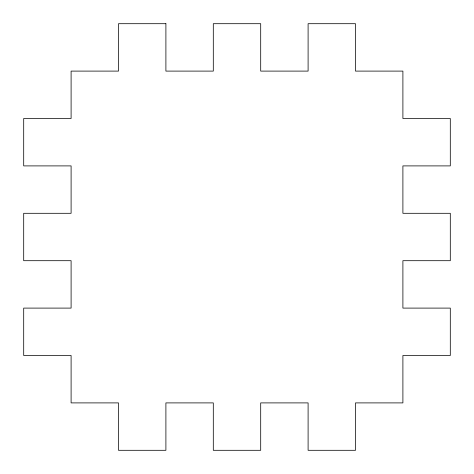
<?xml version="1.0" encoding="UTF-8"?>
<svg xmlns="http://www.w3.org/2000/svg" width="474" height="474" viewBox="0 0 474 474"><rect width="100%" height="100%" fill="white"/><g stroke="black" fill="none" stroke-linecap="round" stroke-linejoin="round"><path stroke-width="0.71" d="M165.9 23.7L118.5 23.7L118.5 71.1L71.1 71.1L71.1 118.5L23.7 118.5L23.7 165.9L71.1 165.9L71.1 213.3L23.7 213.3L23.7 260.7L71.1 260.7L71.1 308.1L23.7 308.1L23.7 355.5L71.1 355.5L71.1 402.9L118.5 402.9L118.5 450.3L165.9 450.3L165.9 402.9L213.3 402.9L213.3 450.3L260.7 450.3L260.7 402.9L308.1 402.9L308.1 450.3L355.5 450.3L355.5 402.9L402.9 402.9L402.9 355.5L450.3 355.5L450.3 308.1L402.9 308.1L402.9 260.7L450.3 260.7L450.3 213.3L402.9 213.3L402.9 165.9L450.3 165.9L450.3 118.5L402.9 118.5L402.9 71.1L355.5 71.1L355.5 23.7L308.1 23.7L308.1 71.1L260.7 71.1L260.7 23.7L213.3 23.7L213.3 71.1L165.9 71.1L165.9 23.7"/></g></svg>
